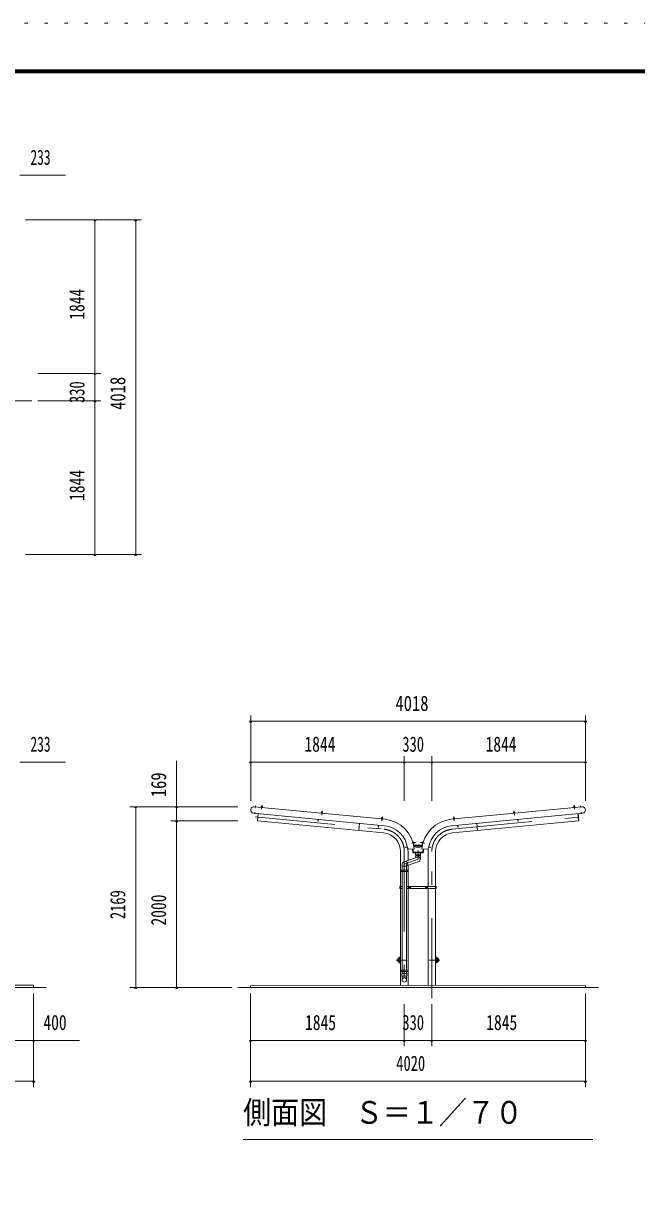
# Model space of a CAD drawing. Units: millimetres, scale not verified, with parts at other scales. Extents: x -32712 to 32715, y -14700 to 14700.
# Drawn here: x 4559 to 11925, y 748 to 14700 of the extents above; entities that cross this region are included whole.
import ezdxf
from ezdxf.enums import TextEntityAlignment as Align

# ---------------------------------------------------------------- set-up
doc = ezdxf.new("R2010")
doc.units = ezdxf.units.MM
doc.header["$LTSCALE"] = 80
doc.linetypes.add('USER3', pattern=[24, 12, -5, 2, -5])
doc.linetypes.add('USER4', pattern=[3, 0.5, -2.5])
for name, color, linetype, lineweight in [('0-2_1-07BOLD', 7, 'Continuous', 18), ('0-3_1-27CENTER', 3, 'USER3', 18), ('0-5_1-57DIM', 3, 'Continuous', 18), ('0-C_F-F1PAPER', 5, 'Continuous', 18), ('0-D_F-E_J_ADD', 5, 'USER4', 18)]:
    doc.layers.add(name, color=color, linetype=linetype, lineweight=lineweight)
doc.styles.add('ＭＳ ゴシック', font='')
doc.styles.get('ＭＳ ゴシック').set_extended_font_data('MS Gothic')

msp = doc.modelspace()

# ---------------------------------------------------------------- linework, layer by layer
at = {"layer": '0-2_1-07BOLD'}
for p, q in [((11176.32, 5308.86), (11170.35, 5308.29)), ((7323.95, 5220.87), (8896.78, 5069.41)), ((8904.46, 5146.03), (7331.33, 5297.51)), ((7421.4, 5299.61), (7420.91, 5294.51)), ((7427.37, 5293.89), (7427.86, 5298.99)), ((8142.57, 5225.02), (8143.06, 5230.12)), ((8149.52, 5229.5), (8149.04, 5224.4)), ((9694.39, 5146.03), (11267.53, 5297.51)), ((11274.9, 5220.87), (9702.08, 5069.41)), ((9732.99, 5169.88), (9733.84, 5161.11)), ((10449.33, 5229.5), (10449.82, 5224.4)), ((10456.28, 5225.02), (10455.79, 5230.12)), ((11171.48, 5293.89), (11170.99, 5298.99)), ((11177.46, 5299.61), (11177.95, 5294.51)), ((8595.77, 5098.4), (8587.42, 5011.71)), ((8864.72, 5160.64), (8864.23, 5155.53)), ((8870.7, 5154.91), (8871.19, 5160.01)), ((9728.16, 5154.91), (9727.67, 5160.01)), ((9734.13, 5160.64), (9734.62, 5155.53)), ((10003.09, 5098.4), (10011.43, 5011.71)), ((9089.88, 4535.54), (9089.88, 4758.54)), ((9149.51, 4809.2), (9172.16, 4813.19)), ((9178.98, 4758.54), (9178.98, 4652.4)), ((9190.32, 4787.84), (9252.41, 4793.43)), ((9238.53, 4792.18), (9243.81, 4752.66)), ((9243.8, 4752.66), (9355.05, 4752.66)), ((9249.47, 4868.91), (9244.43, 4868.02)), ((9245.56, 4861.62), (9250.6, 4862.51)), ((9245.86, 4837.66), (9353, 4837.66)), ((9350.19, 4822.66), (9248.66, 4822.66)), ((9258.69, 4870.28), (9259.73, 4864.38)), ((9269.43, 4745.36), (9269.43, 4718.36)), ((9339.13, 4864.38), (9340.17, 4870.28)), ((9346.44, 4793.43), (9408.54, 4787.84)), ((9348.26, 4862.51), (9353.3, 4861.62)), ((9354.43, 4868.02), (9349.38, 4868.91)), ((9355.05, 4752.66), (9360.33, 4792.18)), ((9419.88, 4758.54), (9419.88, 4340.54)), ((9508.98, 4340.54), (9508.98, 4758.54)), ((9106.93, 4606.92), (9106.93, 4535.54)), ((9290.02, 4692.82), (9125.02, 4632.76)), ((9161.92, 4587.68), (9308.84, 4641.14)), ((9161.92, 4535.54), (9161.92, 4606.92)), ((9271.92, 4708.24), (9271.92, 4718.36)), ((9326.93, 4718.36), (9326.93, 4708.24)), ((9089.88, 4340.54), (9089.88, 4519.54)), ((9105.33, 4535.54), (9105.33, 4519.54)), ((9161.92, 4584.47), (9106.92, 4584.47)), ((9106.93, 4519.54), (9106.93, 3335.54)), ((9161.94, 3335.54), (9161.94, 4519.54)), ((9163.52, 4519.54), (9163.52, 4535.54)), ((9178.98, 4519.54), (9178.98, 4340.54)), ((9088.28, 4327.54), (9082.18, 4327.54)), ((9088.28, 4314.54), (9088.28, 4340.54)), ((9180.58, 4340.54), (9180.58, 4314.54)), ((9210.58, 4314.54), (9210.58, 4340.54)), ((9388.28, 4340.54), (9388.28, 4314.54)), ((9418.28, 4340.54), (9418.28, 4314.54)), ((9510.58, 4314.54), (9510.58, 4340.54)), ((9516.68, 4327.54), (9510.58, 4327.54)), ((9089.88, 3335.54), (9089.88, 4314.54)), ((9161.94, 4314.54), (9516.68, 4314.54)), ((9178.98, 4314.54), (9178.98, 3335.54)), ((9419.88, 4314.54), (9419.88, 3156.94)), ((9508.98, 3156.5), (9508.98, 4314.54)), ((9086.43, 3490.54), (9089.88, 3490.54)), ((9508.98, 3490.54), (9512.43, 3490.54)), ((9089.88, 3424.54), (9086.43, 3424.54)), ((9512.43, 3424.54), (9508.98, 3424.54)), ((9089.88, 3319.54), (9089.88, 3156.14)), ((9105.33, 3335.54), (9105.33, 3319.54)), ((9106.92, 3319.54), (9106.92, 3294.08)), ((9161.92, 3319.54), (9161.92, 3294.08)), ((9163.52, 3319.54), (9163.52, 3335.54)), ((9178.98, 3156.56), (9178.98, 3319.54)), ((-6465.57, 3127.54), (4834.43, 3127.54)), ((4684.43, 3157.54), (4684.43, 3127.54)), ((11464.43, 3127.54), (7134.43, 3127.54))]:
    msp.add_line(p, q, dxfattribs=at)
for points in [[(7427.66, 5299.51), (7428.51, 5308.29), (7422.54, 5308.86), (7421.69, 5300.08)], [(7422.54, 5308.86), (7423.08, 5309.31), (7428.06, 5308.83), (7428.51, 5308.29)], [(11171.19, 5299.51), (11170.35, 5308.29), (11170.8, 5308.83), (11175.77, 5309.31), (11176.32, 5308.86), (11177.16, 5300.08)], [(7378.2, 5215.64), (7370.15, 5132.03), (7373.33, 5131.72)], [(8886.04, 4982.95), (7373.04, 5128.64), (7381.39, 5215.34)], [(7417.68, 5294.82), (7418.17, 5299.92), (7419.08, 5300.34), (7430.27, 5299.26), (7431.1, 5298.68), (7430.6, 5293.58)], [(8152.27, 5224.09), (8152.76, 5229.19), (8151.94, 5229.77), (8140.74, 5230.85), (8139.83, 5230.43), (8139.34, 5225.34)], [(8143.36, 5230.6), (8144.2, 5239.37), (8144.75, 5239.82), (8149.72, 5239.34), (8150.17, 5238.8)], [(8144.2, 5239.37), (8150.17, 5238.8), (8149.33, 5230.02)], [(8870.99, 5160.53), (8871.83, 5169.31), (8865.86, 5169.88), (8865.02, 5161.11)], [(8865.86, 5169.88), (8866.41, 5170.33), (8871.39, 5169.86), (8871.83, 5169.31)], [(9712.82, 4982.95), (11225.82, 5128.64), (11217.47, 5215.34)], [(9727.87, 5160.53), (9727.02, 5169.31), (9732.99, 5169.88), (9732.45, 5170.33), (9727.47, 5169.86), (9727.02, 5169.31)], [(10446.59, 5224.09), (10446.1, 5229.19), (10446.92, 5229.77), (10458.11, 5230.85), (10459.03, 5230.43), (10459.52, 5225.34)], [(10454.66, 5239.37), (10454.11, 5239.82), (10449.13, 5239.34), (10448.69, 5238.8), (10449.53, 5230.02)], [(10455.5, 5230.6), (10454.66, 5239.37), (10448.69, 5238.8)], [(11181.18, 5294.82), (11180.69, 5299.92), (11179.78, 5300.34), (11168.58, 5299.26), (11167.76, 5298.68), (11168.25, 5293.58)], [(11220.66, 5215.64), (11228.71, 5132.03), (11225.52, 5131.72)], [(8103.04, 5145.84), (8100.84, 5122.95), (8097.66, 5123.26), (8099.86, 5146.15)], [(8824.7, 5076.35), (8822.51, 5053.47), (8819.32, 5053.77), (8821.53, 5076.66)], [(8861, 5155.85), (8861.49, 5160.95), (8862.41, 5161.36), (8873.6, 5160.28), (8874.42, 5159.7), (8873.93, 5154.6)], [(9737.86, 5155.85), (9737.37, 5160.95), (9736.45, 5161.36), (9725.25, 5160.28), (9724.44, 5159.7), (9724.93, 5154.6)], [(9774.15, 5076.35), (9776.35, 5053.47), (9779.54, 5053.77), (9777.33, 5076.66)], [(10495.81, 5145.84), (10498.01, 5122.95), (10501.2, 5123.26), (10499, 5146.15)], [(9171.58, 4816.34), (9148.96, 4812.35), (9149.51, 4809.2)], [(9367.61, 4791.52), (9361.44, 4745.36), (9237.42, 4745.36), (9231.25, 4791.52)], [(9243.86, 4871.22), (9248.91, 4872.11), (9249.55, 4871.34), (9251.51, 4860.26), (9251.17, 4859.32), (9246.12, 4858.43)], [(9249.44, 4817.83), (9299.43, 4806.27), (9349.42, 4817.83)], [(9259.27, 4869.88), (9258.69, 4870.28), (9250.01, 4868.75)], [(9251.05, 4862.85), (9259.73, 4864.38), (9260.14, 4864.96), (9259.27, 4869.88)], [(9269.43, 4718.36), (9329.43, 4718.36), (9329.43, 4745.36)], [(9348.85, 4868.75), (9340.17, 4870.28), (9339.59, 4869.88), (9338.72, 4864.96), (9339.13, 4864.38), (9347.81, 4862.85)], [(9352.74, 4858.43), (9347.69, 4859.32), (9347.35, 4860.26), (9349.3, 4871.34), (9349.95, 4872.11), (9354.99, 4871.22)], [(9426.69, 4813.19), (9449.34, 4809.2), (9449.9, 4812.35), (9427.27, 4816.34)], [(9326.93, 4666.98), (9326.93, 4686.25), (9328.93, 4708.24), (9269.92, 4708.24), (9271.93, 4686.24)], [(9088.28, 4519.54), (9088.28, 4535.54), (9178.98, 4535.54), (9178.98, 4593.88)], [(9180.58, 4535.54), (9180.58, 4519.54), (9088.28, 4519.54)], [(9106.93, 4340.54), (9082.18, 4340.54), (9082.18, 4314.54), (9106.93, 4314.54)], [(9516.68, 4314.54), (9516.68, 4340.54), (9161.94, 4340.54)], [(9104.93, 3294.08), (9163.92, 3294.08), (9161.92, 3244.42), (9161.92, 3218.57)], [(9106.93, 3218.57), (9106.93, 3244.42), (9104.93, 3294.08)], [(4684.43, 3157.54), (-6315.57, 3157.54), (-6315.57, 3127.54)], [(7289.43, 3127.54), (7289.43, 3147.54), (9299.43, 3157.54), (11309.43, 3147.54), (11309.43, 3127.54)]]:
    msp.add_lwpolyline(points, dxfattribs=at)
for points in [[(7416.18, 5294.97), (7432.11, 5293.43), (7431.95, 5291.84), (7416.03, 5293.38)], [(8137.84, 5225.48), (8153.77, 5223.95), (8153.61, 5222.35), (8137.69, 5223.89)], [(10461.02, 5225.48), (10461.17, 5223.89), (10445.24, 5222.35), (10445.09, 5223.95)], [(11182.68, 5294.97), (11182.83, 5293.38), (11166.9, 5291.84), (11166.75, 5293.43)], [(8859.35, 5154.4), (8875.27, 5152.86), (8875.43, 5154.46), (8859.5, 5155.99)], [(9739.51, 5154.4), (9739.36, 5155.99), (9723.43, 5154.46), (9723.58, 5152.86)], [(9246.38, 4856.94), (9243.6, 4872.7), (9242.03, 4872.42), (9244.8, 4856.67)], [(9352.48, 4856.94), (9354.05, 4856.67), (9356.83, 4872.42), (9355.26, 4872.7)], [(9200.46, 4330.43), (9200.46, 4324.65), (9195.46, 4321.77), (9190.46, 4324.65), (9190.46, 4330.43), (9195.46, 4333.31)], [(9408.4, 4330.43), (9403.4, 4333.31), (9398.4, 4330.43), (9398.4, 4324.65), (9403.4, 4321.77), (9408.4, 4324.65)], [(9180.58, 3319.54), (9180.58, 3335.54), (9088.28, 3335.54), (9088.28, 3319.54)]]:
    msp.add_lwpolyline(points, close=True, dxfattribs=at)
for centre, radius in [((9195.46, 4327.54), 6.25), ((9195.46, 4327.54), 4.9), ((9403.4, 4327.54), 6.25), ((9403.4, 4327.54), 4.9)]:
    msp.add_circle(centre, radius, dxfattribs=at)
for centre, radius, start, end in [((7329.05, 5259.15), 38.62, 82.41238, 262.41238), ((7416.83, 5291.29), 2, 84.4998, 264.4998), ((7419.55, 5297.4), 2.88, 50.11574, 110.11574), ((7423.65, 5289.1), 10.75, 66.91203, 102.08795), ((7429.25, 5296.47), 2.88, 58.88425, 118.88425), ((7430.76, 5289.94), 2, 264.50061, 84.50061), ((8138.49, 5221.8), 2, 84.4998, 264.4998), ((8141.21, 5227.92), 2.88, 50.11574, 110.11574), ((8145.31, 5219.61), 10.75, 66.91203, 102.08795), ((8150.92, 5226.98), 2.88, 58.88425, 118.88425), ((8152.42, 5220.46), 2, 264.50061, 84.50061), ((10446.43, 5220.46), 2, 95.49939, 275.49939), ((10447.94, 5226.98), 2.88, 61.11575, 121.11575), ((10453.54, 5219.61), 10.75, 77.91205, 113.08797), ((10457.64, 5227.92), 2.88, 69.88426, 129.88426), ((10460.37, 5221.8), 2, 275.5002, 95.5002), ((11168.09, 5289.94), 2, 95.49939, 275.49939), ((11169.6, 5296.47), 2.88, 61.11575, 121.11575), ((11175.21, 5289.1), 10.75, 77.91205, 113.08797), ((11179.3, 5297.4), 2.88, 69.88426, 129.88426), ((11182.03, 5291.29), 2, 275.5002, 95.5002), ((11269.81, 5259.15), 38.62, 277.58762, 97.58762), ((8860.15, 5152.31), 2, 84.4998, 264.4998), ((8862.88, 5158.43), 2.88, 50.11574, 110.11574), ((8866.97, 5150.12), 10.75, 66.91203, 102.08795), ((8872.58, 5157.49), 2.88, 58.88425, 118.88425), ((8874.08, 5150.97), 2, 264.50061, 84.50061), ((8864.43, 4758.54), 312.55, 7.76237, 84.05869), ((8864.43, 4758.54), 389.55, 5.13863, 84.10165), ((9734.43, 4758.54), 389.55, 95.89835, 174.86137), ((9734.43, 4758.54), 312.55, 95.94131, 172.23763), ((9724.77, 5150.97), 2, 95.49939, 275.49939), ((9726.28, 5157.49), 2.88, 61.11575, 121.11575), ((9731.88, 5150.12), 10.75, 77.91205, 113.08797), ((9735.97, 5158.43), 2.88, 69.88426, 129.88426), ((9738.7, 5152.31), 2, 275.5002, 95.5002), ((8864.43, 4758.54), 225.45, 0, 84.50003), ((9734.43, 4758.54), 225.45, 95.49997, 180), ((9188.98, 4802.78), 15, 187.76337, 275.1433), ((8864.43, 4758.54), 314.55, 0, 6.42661), ((9239.86, 4871.02), 2.38, 10.01471, 190.01471), ((9242.97, 4857.36), 1.68, 190.00774, 10.00774), ((9246.85, 4870.1), 2.88, 335.62325, 35.62325), ((9239.94, 4863.93), 10.75, 352.41954, 27.59546), ((9248.55, 4860.5), 2.88, 344.39175, 44.39175), ((9350.31, 4860.5), 2.88, 135.60825, 195.60825), ((9358.91, 4863.93), 10.75, 152.40454, 187.58046), ((9352.01, 4870.1), 2.88, 144.37675, 204.37675), ((9355.88, 4857.36), 1.68, 169.99226, 349.99226), ((9359, 4871.02), 2.38, 349.98529, 169.98529), ((9409.88, 4802.78), 15, 264.8567, 352.23663), ((9734.43, 4758.54), 314.55, 173.57339, 180), ((9134.43, 4606.92), 27.5, 110.0018, 180), ((9130.63, 4605.54), 44.27, 341.60916, 58.39587), ((9299.43, 4666.98), 27.5, 289.99896, 110.00061), ((9086.43, 3457.54), 33, 90, 270), ((9512.43, 3457.54), 33, 270, 90), ((9086.43, 3457.54), 22.5, 81.18303, 278.81697), ((9085.28, 3457.54), 21.35, 77.56236, 282.43764), ((9085.28, 3457.54), 19.05, 76.03204, 283.96796), ((9512.43, 3457.54), 22.5, 261.18303, 98.81697), ((9513.58, 3457.54), 21.35, 257.56236, 102.43764), ((9513.58, 3457.54), 19.05, 256.03204, 103.96796), ((9134.43, 3243.44), 27.55, 3.55867, 176.44133), ((9134.43, 3216.86), 27.55, 3.55867, 176.44133), ((9134.43, 3220.28), 27.55, 183.56303, 356.43697)]:
    msp.add_arc(centre, radius, start, end, dxfattribs=at)
at = {"layer": '0-3_1-27CENTER'}
for p, q in [((-6295.57, 10496.54), (4664.43, 10496.54)), ((4664.43, 10166.54), (-6295.57, 10166.54)), ((7348.15, 5306.31), (7346.47, 5288.85)), ((7421.44, 5266.17), (7426.41, 5317.69)), ((11172.45, 5317.69), (11177.41, 5266.17)), ((11252.39, 5288.85), (11250.71, 5306.31)), ((7340.93, 5231.29), (7338.91, 5210.38)), ((7344.26, 5176.16), (8890.31, 5027.3)), ((8143.1, 5196.68), (8148.07, 5248.2)), ((8864.76, 5127.19), (8869.72, 5178.71)), ((9708.55, 5027.3), (11254.6, 5176.16)), ((9729.13, 5178.71), (9734.09, 5127.19)), ((10450.79, 5248.2), (10455.75, 5196.68)), ((11259.95, 5210.38), (11257.93, 5231.29)), ((9134.43, 4758.54), (9134.43, 2998.86)), ((9275.95, 4870.28), (9219.11, 4860.26)), ((9379.74, 4860.26), (9322.91, 4870.28)), ((9464.43, 2998.86), (9464.43, 4758.54)), ((9207.96, 4327.54), (9182.95, 4327.54)), ((9195.46, 4340.04), (9195.46, 4315.04)), ((9415.9, 4327.54), (9390.9, 4327.54)), ((9403.4, 4340.04), (9403.4, 4315.04)), ((9086.43, 3507.54), (9086.43, 3407.54)), ((9512.43, 3507.54), (9512.43, 3407.54)), ((9166.43, 3457.54), (9036.43, 3457.54)), ((9432.43, 3457.54), (9562.42, 3457.54))]:
    msp.add_line(p, q, dxfattribs=at)
msp.add_lwpolyline([(9299.43, 4770.96), (9299.43, 4666.98), (9134.43, 4606.92)], dxfattribs=at)
for centre, start, end in [((8864.43, 4758.54), 0, 84.50003), ((9734.43, 4758.54), 95.49997, 180)]:
    msp.add_arc(centre, 270, start, end, dxfattribs=at)
at = {"layer": '0-5_1-57DIM'}
for p, q in [((4517.43, 12875.53), (5066.93, 12875.53)), ((4587.43, 12340.54), (5979.43, 12340.54)), ((5433.43, 12340.54), (5405.43, 12340.54)), ((5419.43, 12340.54), (5419.43, 10496.54)), ((5923.43, 12340.54), (5895.43, 12340.54)), ((5909.43, 12340.54), (5909.43, 8322.54)), ((4734.43, 10496.54), (5489.43, 10496.54)), ((5433.43, 10496.54), (5405.43, 10496.54)), ((5419.43, 10496.54), (5419.43, 10166.54)), ((5489.43, 10166.54), (4734.43, 10166.54)), ((5433.43, 10166.54), (5405.43, 10166.54)), ((5419.43, 10166.54), (5419.43, 8322.54)), ((4587.43, 8322.54), (5979.43, 8322.54)), ((5433.43, 8322.54), (5405.43, 8322.54)), ((5923.43, 8322.54), (5895.43, 8322.54)), ((7304.43, 6322.54), (7276.43, 6322.54)), ((7290.43, 5366.54), (7290.43, 6392.54)), ((7290.43, 6322.54), (11308.43, 6322.54)), ((11322.43, 6322.54), (11294.43, 6322.54)), ((11308.43, 5366.54), (11308.43, 6392.54)), ((9134.43, 5366.54), (9134.43, 5902.54)), ((9464.43, 5902.54), (9464.43, 5366.54)), ((4517.43, 5832.54), (5066.93, 5832.54)), ((6399.43, 5296.54), (6399.43, 5846.04)), ((7304.43, 5832.54), (7276.43, 5832.54)), ((7290.43, 5832.54), (9134.43, 5832.54)), ((9148.43, 5832.54), (9120.43, 5832.54)), ((9134.43, 5832.54), (9464.43, 5832.54)), ((9478.43, 5832.54), (9450.43, 5832.54)), ((9464.43, 5832.54), (11308.43, 5832.54)), ((11322.43, 5832.54), (11294.43, 5832.54)), ((5839.43, 5296.54), (7134.43, 5296.54)), ((5923.43, 5296.54), (5895.43, 5296.54)), ((5909.43, 3127.54), (5909.43, 5296.54)), ((6413.43, 5296.54), (6385.43, 5296.54)), ((6399.43, 5127.54), (6399.43, 5296.54)), ((7134.43, 5127.54), (6329.43, 5127.54)), ((6413.43, 5127.54), (6385.43, 5127.54)), ((6399.43, 3127.54), (6399.43, 5127.54)), ((7064.43, 3127.54), (5839.43, 3127.54)), ((5923.43, 3127.54), (5895.43, 3127.54)), ((6413.43, 3127.54), (6385.43, 3127.54)), ((4684.43, 3057.54), (4684.43, 1932.54)), ((7289.43, 1932.54), (7289.43, 3057.54)), ((11309.43, 3057.54), (11309.43, 1932.54)), ((9134.43, 2928.86), (9134.43, 2422.54)), ((9464.43, 2422.54), (9464.43, 2928.86)), ((4284.43, 2492.54), (4684.43, 2492.54)), ((4698.43, 2492.54), (4670.43, 2492.54)), ((4684.43, 2492.54), (5233.93, 2492.54)), ((7303.43, 2492.54), (7275.43, 2492.54)), ((7289.43, 2492.54), (9134.43, 2492.54)), ((9148.43, 2492.54), (9120.43, 2492.54)), ((9134.43, 2492.54), (9464.43, 2492.54)), ((9478.43, 2492.54), (9450.43, 2492.54)), ((9464.43, 2492.54), (11309.43, 2492.54)), ((11323.43, 2492.54), (11295.43, 2492.54)), ((-6315.57, 2002.54), (4684.43, 2002.54)), ((4698.43, 2002.54), (4670.43, 2002.54)), ((7303.43, 2002.54), (7275.43, 2002.54)), ((7289.43, 2002.54), (11309.43, 2002.54)), ((11323.43, 2002.54), (11295.43, 2002.54)), ((11399.43, 1302.54), (7199.43, 1302.54))]:
    msp.add_line(p, q, dxfattribs=at)
for centre in [(5419.43, 12340.54), (5909.43, 12340.54), (5419.43, 10496.54), (5419.43, 10166.54), (5419.43, 8322.54), (5909.43, 8322.54), (7290.43, 6322.54), (11308.43, 6322.54), (7290.43, 5832.54), (9134.43, 5832.54), (9464.43, 5832.54), (11308.43, 5832.54), (5909.43, 5296.54), (6399.43, 5296.54), (6399.43, 5127.54), (5909.43, 3127.54), (6399.43, 3127.54), (4684.43, 2492.54), (7289.43, 2492.54), (9134.43, 2492.54), (9464.43, 2492.54), (11309.43, 2492.54), (4684.43, 2002.54), (7289.43, 2002.54), (11309.43, 2002.54)]:
    msp.add_arc(centre, 14, 180, 0, dxfattribs=at)
at = {"layer": '0-C_F-F1PAPER'}
for points in [[(32014.97, -14000), (32014.97, 14140), (-8165.02, 14140), (-8165.02, -14000)], [(32011.47, -13996.5), (32011.47, 14136.5), (-8161.52, 14136.5), (-8161.52, -13996.5)], [(32007.97, -13993), (-8158.02, -13993), (-8158.02, 14133), (32007.97, 14133)], [(32004.47, -13989.5), (32004.47, 14129.5), (-8154.52, 14129.5), (-8154.52, -13989.5)], [(32000.97, -13986), (-8151.02, -13986), (-8151.02, 14126), (32000.97, 14126)], [(31997.47, -13982.5), (31997.47, 14122.5), (-8147.52, 14122.5), (-8147.52, -13982.5)], [(31993.97, -13979), (-8144.02, -13979), (-8144.02, 14119), (31993.97, 14119)], [(31990.48, -13975.5), (31990.48, 14115.5), (-8140.52, 14115.5), (-8140.52, -13975.5)], [(31986.97, -13972), (31986.97, 14112), (-8137.02, 14112), (-8137.02, -13972)], [(31983.47, -13968.5), (31983.47, 14108.5), (-8133.52, 14108.5), (-8133.52, -13968.5)], [(31979.97, -13965), (-8130.02, -13965), (-8130.02, 14105), (31979.97, 14105)]]:
    msp.add_lwpolyline(points, close=True, dxfattribs=at)
at = {"layer": '0-D_F-E_J_ADD'}
msp.add_lwpolyline([(32714.98, -14700), (-8865.02, -14700), (-8865.02, 14700), (32714.98, 14700)], close=True, dxfattribs=at)

# ---------------------------------------------------------------- texts
at = {"layer": '0-5_1-57DIM', "color": 7, "style": 'ＭＳ ゴシック'}
for s, height, width, p in [('233', 182.3, 0.65, (4645.98, 12945.53)), ('4018', 182.3, 0.8, (9027.82, 6392.54)), ('233', 182.3, 0.65, (4645.98, 5902.54)), ('1844', 182.3, 0.75, (7935.85, 5902.54)), ('330', 182.3, 0.7, (9110.67, 5902.54)), ('1844', 182.3, 0.75, (10109.85, 5902.54)), ('400', 182.3, 0.75, (4801.5, 2562.54)), ('1845', 182.3, 0.75, (7942.81, 2562.54)), ('330', 182.3, 0.7, (9110.67, 2562.54)), ('1845', 182.3, 0.75, (10117.81, 2562.54)), ('4020', 182.3, 0.7, (9037.77, 2072.54)), ('側面図\u3000Ｓ＝１／７０', 273.5, 0.9, (7199.43, 1409.85))]:
    msp.add_text(s, height=height, dxfattribs=dict(at, width=width)).set_placement(p, align=Align.BOTTOM_LEFT)
for s, width, p in [('1844', 0.75, (5349.43, 11141.96)), ('330', 0.7, (5349.43, 10142.78)), ('4018', 0.8, (5839.43, 10059.94)), ('1844', 0.75, (5349.43, 8967.96)), ('169', 0.8, (6329.43, 5411.58)), ('2169', 0.7, (5839.43, 3948.31)), ('2000', 0.75, (6329.43, 3871.29))]:
    msp.add_text(s, height=182.3, rotation=90, dxfattribs=dict(at, width=width)).set_placement(p, align=Align.BOTTOM_LEFT)

doc.saveas('drawing.dxf')
